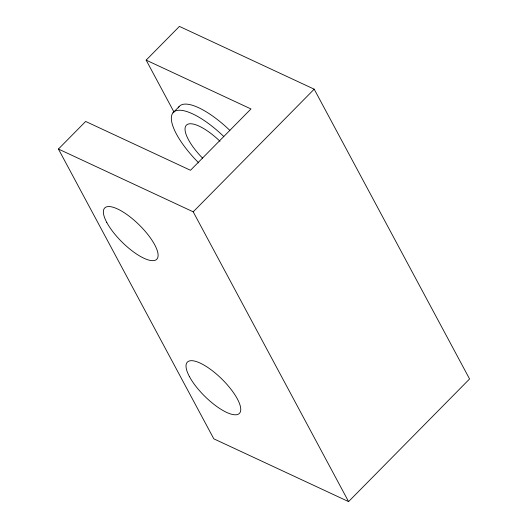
<?xml version="1.0" encoding="UTF-8"?>
<svg xmlns="http://www.w3.org/2000/svg" width="528" height="528" viewBox="0 0 528 528"><rect width="100%" height="100%" fill="white"/><g stroke="black" fill="none" stroke-linecap="round" stroke-linejoin="round"><path stroke-width="0.79" d="M58.43 149.041L85.655 121.447L190.476 170.28L250.972 108.953L146.15 60.126L179.421 26.4L314.193 89.179L469.57 378.959L348.579 501.6L213.807 438.821L58.43 149.041L193.202 211.82L348.579 501.6M172.966 112.827L179.012 106.696M193.202 211.82L314.193 89.179M146.15 60.126L174.002 112.075M178.273 107.864A54.793 18.203 44.6 0 1 229.838 130.37M198.752 162.921A54.793 18.203 44.6 0 1 173.309 112.424A54.793 18.203 44.6 0 1 223.786 136.501M202.554 158.129A36.531 12.137 44.6 0 1 186.463 125.096A36.531 12.137 44.6 0 1 219.991 141.273M106.775 222.446A36.531 12.137 44.6 0 0 154.169 260.542A36.531 12.137 44.6 0 0 131.261 217.826A36.531 12.137 44.6 0 0 106.775 222.446M189.427 376.583A36.531 12.137 44.6 0 0 236.815 414.678A36.531 12.137 44.6 0 0 213.913 371.963A36.531 12.137 44.6 0 0 189.427 376.583"/></g></svg>
